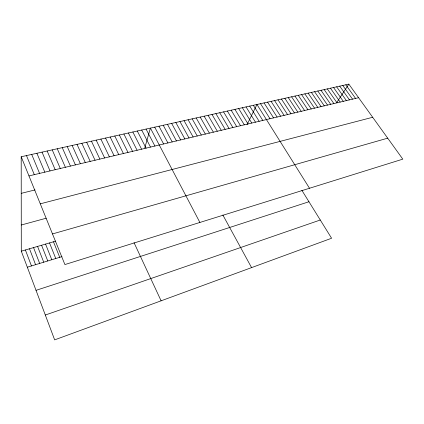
<?xml version="1.0" encoding="UTF-8"?>
<svg xmlns="http://www.w3.org/2000/svg" width="424" height="424" viewBox="0 0 424 424"><rect width="100%" height="100%" fill="white"/><g stroke="black" fill="none" stroke-linecap="round" stroke-linejoin="round"><path stroke-width="0.64" d="M144.769 148.002L150.403 128.112L199.895 222.452M247.017 124.698L256.96 104.495L309.509 188.251M336.762 102.513L348.83 84.127L402.8 159.148L64.904 264.565L21.2 156.753L348.83 84.127M45.31 315.021L320.279 220.008M36.024 290.329L308.953 201.744M27.327 267.2L61.989 256.621M301.899 190.371L331.594 238.251L54.659 339.873L21.295 251.172L55.703 241.129M52.486 233.931L387.7 138.16M21.269 225.012L46.195 218.217M40.28 203.827L372.68 117.278M21.237 193.349L35.007 189.926M28.97 175.923L358.598 97.706M345.809 84.795L355.572 98.421M342.778 85.468L352.529 99.142M339.719 86.146L349.466 99.868M336.651 86.83L346.387 100.599M333.556 87.514L343.286 101.336M330.45 88.203L340.17 102.078M327.317 88.897L337.032 102.82M324.175 89.597L333.879 103.567M321.005 90.296L330.699 104.325M317.82 91.001L327.508 105.083M314.613 91.711L324.291 105.846M311.391 92.427L321.058 106.61M308.147 93.148L317.804 107.383M304.882 93.868L314.529 108.162M301.596 94.6L311.232 108.942M298.289 95.331L307.914 109.731M294.966 96.068L304.575 110.521M291.617 96.81L301.22 111.321M288.251 97.557L297.839 112.122M284.859 98.31L294.436 112.927M281.451 99.062L291.012 113.743M278.017 99.826L287.567 114.56M274.566 100.589L284.101 115.381M271.09 101.363L280.614 116.208M267.592 102.136L277.1 117.045M264.072 102.915L273.565 117.883M260.527 103.7L270.009 118.725M253.351 105.295L262.795 120.437M249.715 106.101L259.144 121.301M246.053 106.912L255.465 122.176M242.369 107.728L251.766 123.055M238.664 108.549L248.04 123.941M234.928 109.376L244.288 124.826M231.17 110.208L240.514 125.727M227.391 111.051L236.714 126.628M223.581 111.894L232.882 127.534M219.749 112.742L229.029 128.451M215.89 113.6L225.149 129.368M212.005 114.459L221.243 130.295M208.094 115.328L217.311 131.228M204.156 116.197L213.352 132.171M200.186 117.077L209.366 133.115M196.195 117.962L205.349 134.069M192.178 118.853L201.305 135.028M188.129 119.754L197.234 135.993M184.053 120.655L193.132 136.968M179.951 121.566L189.003 137.948M175.817 122.483L184.848 138.934M222.86 215.005L251.57 267.613M171.656 123.405L180.656 139.925M167.464 124.333L176.442 140.927M163.245 125.266L172.192 141.934M158.995 126.209L167.915 142.952M154.718 127.158L163.606 143.975M146.063 129.076L154.898 146.042M141.69 130.046L150.494 147.086M137.291 131.021L146.057 148.14M132.855 132.007L141.589 149.2M128.387 132.993L137.09 150.266M123.888 133.995L132.553 151.342M119.351 134.996L127.99 152.428M114.787 136.009L123.384 153.52M110.187 137.032L118.752 154.617M105.555 138.054L114.083 155.725M100.886 139.093L109.376 156.843M96.184 140.132L104.633 157.967M91.446 141.181L99.857 159.101M134.048 242.692L161.104 300.812M86.671 142.241L95.045 160.246M81.864 143.307L90.195 161.396M77.02 144.383L85.309 162.556M72.133 145.464L80.38 163.722M67.215 146.556L75.419 164.899M62.259 147.653L70.421 166.086M57.267 148.76L65.381 167.284M52.232 149.879L60.298 168.487M47.159 151.002L55.178 169.706M42.05 152.137L50.021 170.93M36.899 153.276L44.822 172.16M31.705 154.426L39.58 173.405M26.474 155.587L34.296 174.662M53.466 241.786L59.736 257.31M49.529 242.931L55.767 258.518M45.569 244.092L51.781 259.737M41.584 245.252L47.764 260.961M37.577 246.424L43.73 262.191M33.544 247.6L39.665 263.431M29.489 248.782L35.579 264.682M25.403 249.975L31.461 265.938M21.2 156.753L21.295 251.172"/></g></svg>
